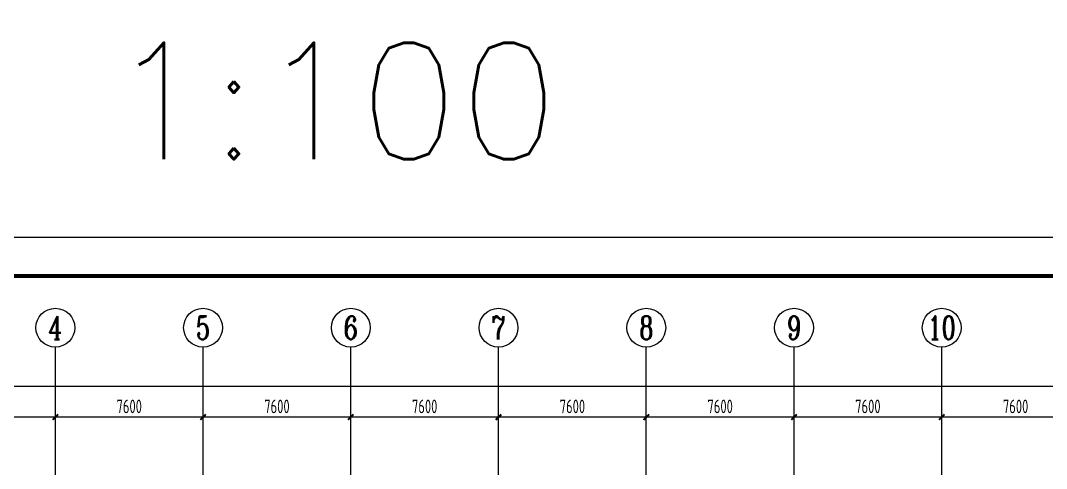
# Model space of a CAD drawing. Extents: x -3102990 to -851544, y -5293060 to -2540151.
# Drawn here: x -1996433 to -1970043, y -2636858 to -2625331 of the extents above; entities that cross this region are included whole.
import ezdxf
from ezdxf.enums import TextEntityAlignment as Align

# ---------------------------------------------------------------- set-up
doc = ezdxf.new("R2010")
doc.units = 0
doc.header["$LTSCALE"] = 1000
doc.header["$PDMODE"] = 1
doc.linetypes.add('DOTE', pattern=[2.42, 2, -0.2, 0.02, -0.2])
doc.layers.get('0').update_dxf_attribs({"linetype": 'CONTINUOUS'})
doc.layers.get('Defpoints').update_dxf_attribs({"linetype": 'CONTINUOUS'})
for name, color, linetype in [('AXIS', 253, 'DOTE'), ('DIM', 3, 'CONTINUOUS'), ('NUM', 7, 'CONTINUOUS'), ('PUB_TITLE', 4, 'CONTINUOUS')]:
    doc.layers.add(name, color=color, linetype=linetype)
doc.layers.add('yichutu', color=7, linetype='CONTINUOUS', true_color=0xffffff, plot=False)
doc.styles.add('HZTXT', font='txt.shx', dxfattribs={"width": 0.7, "height": 300, "bigfont": 'hztxt.shx'})
doc.styles.add('TSSD_Axis', font='Complex.shx', dxfattribs={"width": 0.7, "bigfont": 'hztxt.shx'})
doc.styles.add('TSSD_Dimension', font='tssdeng.shx', dxfattribs={"width": 0.7, "bigfont": 'Hztxt.shx'})
doc.dimstyles.new('TSSD_200_100', dxfattribs={"dimtxt": 350, "dimasz": 100, "dimexe": 100, "dimexo": 250, "dimgap": 100, "dimtad": 1, "dimdec": 0, "dimlfac": 2, "dimzin": 0, "dimdsep": 46, "dimtxsty": 'TSSD_Dimension', "dimblk": 'ARCHTICK', "dimcen": 0, "dimdle": 100, "dimclrt": 7, "dimadec": 0, "dimazin": 0, "dimtfac": 1, "dimtdec": 0, "dimtix": 1, "dimtmove": 2, "dimatfit": 3, "dimfxl": 1, "dimtolj": 1, "dimtzin": 0, "dimarcsym": 0})

# ---------------------------------------------------------------- blocks, each defined once
blk = doc.blocks.new('ts_axno')
at = {"color": 0, "linetype": 'ByBlock', "lineweight": -2}
blk.add_circle((0, 0), 0.5, dxfattribs=at)
at = {"color": 0, "linetype": 'ByBlock', "lineweight": -2, "style": 'TSSD_Axis', "width": 0.7}
blk.add_attdef('A', text='', height=0.6, dxfattribs=at).set_placement((0, 0), align=Align.MIDDLE_CENTER)
blk = doc.blocks.new('_ArchTick')
at = {"color": 0, "const_width": 0.5}
blk.add_lwpolyline([(-0.71, -0.71), (0.71, 0.71)], dxfattribs=at)
blk = doc.blocks.new('*D1458')
at = {"layer": 'Defpoints', "color": 0, "ltscale": 1.5}
for p in [(-1972737, -2635536), (-1972737, -2636811), (-1968937, -2636811)]:
    blk.add_point(p, dxfattribs=at)
at = {"layer": 'DIM', "color": 0, "lineweight": -2, "ltscale": 1.5}
for p, q in [((-1968837, -2635536), (-1972837, -2635536)), ((-1972737, -2636561), (-1972737, -2635436)), ((-1968937, -2636561), (-1968937, -2635436))]:
    blk.add_line(p, q, dxfattribs=at)
at = {"layer": 'DIM', "color": 0, "lineweight": -2, "ltscale": 1.5, "xscale": 100, "yscale": 100, "zscale": 100, "rotation": 180}
blk.add_blockref('_ArchTick', (-1972737, -2635536), dxfattribs=at)
at = {"layer": 'DIM', "color": 0, "lineweight": -2, "ltscale": 1.5, "xscale": 100, "yscale": 100, "zscale": 100}
blk.add_blockref('_ArchTick', (-1968937, -2635536), dxfattribs=at)
at = {"layer": 'DIM', "color": 7, "ltscale": 1.5, "insert": (-1970837, -2635261), "char_height": 350, "attachment_point": 5, "style": 'TSSD_Dimension'}
blk.add_mtext('\\A1;7600', dxfattribs=at)
blk = doc.blocks.new('*D1459')
at = {"layer": 'Defpoints', "color": 0, "ltscale": 1.5}
for p in [(-1976537, -2635536), (-1976537, -2636811), (-1972737, -2636811)]:
    blk.add_point(p, dxfattribs=at)
at = {"layer": 'DIM', "color": 0, "lineweight": -2, "ltscale": 1.5}
for p, q in [((-1972637, -2635536), (-1976637, -2635536)), ((-1976537, -2636561), (-1976537, -2635436)), ((-1972737, -2636561), (-1972737, -2635436))]:
    blk.add_line(p, q, dxfattribs=at)
at = {"layer": 'DIM', "color": 0, "lineweight": -2, "ltscale": 1.5, "xscale": 100, "yscale": 100, "zscale": 100, "rotation": 180}
blk.add_blockref('_ArchTick', (-1976537, -2635536), dxfattribs=at)
at = {"layer": 'DIM', "color": 0, "lineweight": -2, "ltscale": 1.5, "xscale": 100, "yscale": 100, "zscale": 100}
blk.add_blockref('_ArchTick', (-1972737, -2635536), dxfattribs=at)
at = {"layer": 'DIM', "color": 7, "ltscale": 1.5, "insert": (-1974637, -2635261), "char_height": 350, "attachment_point": 5, "style": 'TSSD_Dimension'}
blk.add_mtext('\\A1;7600', dxfattribs=at)
blk = doc.blocks.new('*D1460')
at = {"layer": 'Defpoints', "color": 0, "ltscale": 1.5}
for p in [(-1980337, -2635536), (-1980337, -2636811), (-1976537, -2636811)]:
    blk.add_point(p, dxfattribs=at)
at = {"layer": 'DIM', "color": 0, "lineweight": -2, "ltscale": 1.5}
for p, q in [((-1976437, -2635536), (-1980437, -2635536)), ((-1980337, -2636561), (-1980337, -2635436)), ((-1976537, -2636561), (-1976537, -2635436))]:
    blk.add_line(p, q, dxfattribs=at)
at = {"layer": 'DIM', "color": 0, "lineweight": -2, "ltscale": 1.5, "xscale": 100, "yscale": 100, "zscale": 100, "rotation": 180}
blk.add_blockref('_ArchTick', (-1980337, -2635536), dxfattribs=at)
at = {"layer": 'DIM', "color": 0, "lineweight": -2, "ltscale": 1.5, "xscale": 100, "yscale": 100, "zscale": 100}
blk.add_blockref('_ArchTick', (-1976537, -2635536), dxfattribs=at)
at = {"layer": 'DIM', "color": 7, "ltscale": 1.5, "insert": (-1978437, -2635261), "char_height": 350, "attachment_point": 5, "style": 'TSSD_Dimension'}
blk.add_mtext('\\A1;7600', dxfattribs=at)
blk = doc.blocks.new('*D1461')
at = {"layer": 'Defpoints', "color": 0, "ltscale": 1.5}
for p in [(-1984137, -2635536), (-1984137, -2636811), (-1980337, -2636811)]:
    blk.add_point(p, dxfattribs=at)
at = {"layer": 'DIM', "color": 0, "lineweight": -2, "ltscale": 1.5}
for p, q in [((-1980237, -2635536), (-1984237, -2635536)), ((-1984137, -2636561), (-1984137, -2635436)), ((-1980337, -2636561), (-1980337, -2635436))]:
    blk.add_line(p, q, dxfattribs=at)
at = {"layer": 'DIM', "color": 0, "lineweight": -2, "ltscale": 1.5, "xscale": 100, "yscale": 100, "zscale": 100, "rotation": 180}
blk.add_blockref('_ArchTick', (-1984137, -2635536), dxfattribs=at)
at = {"layer": 'DIM', "color": 0, "lineweight": -2, "ltscale": 1.5, "xscale": 100, "yscale": 100, "zscale": 100}
blk.add_blockref('_ArchTick', (-1980337, -2635536), dxfattribs=at)
at = {"layer": 'DIM', "color": 7, "ltscale": 1.5, "insert": (-1982237, -2635261), "char_height": 350, "attachment_point": 5, "style": 'TSSD_Dimension'}
blk.add_mtext('\\A1;7600', dxfattribs=at)
blk = doc.blocks.new('*D1462')
at = {"layer": 'Defpoints', "color": 0, "ltscale": 1.5}
for p in [(-1987937, -2635536), (-1987937, -2636811), (-1984137, -2636811)]:
    blk.add_point(p, dxfattribs=at)
at = {"layer": 'DIM', "color": 0, "lineweight": -2, "ltscale": 1.5}
for p, q in [((-1984037, -2635536), (-1988037, -2635536)), ((-1987937, -2636561), (-1987937, -2635436)), ((-1984137, -2636561), (-1984137, -2635436))]:
    blk.add_line(p, q, dxfattribs=at)
at = {"layer": 'DIM', "color": 0, "lineweight": -2, "ltscale": 1.5, "xscale": 100, "yscale": 100, "zscale": 100, "rotation": 180}
blk.add_blockref('_ArchTick', (-1987937, -2635536), dxfattribs=at)
at = {"layer": 'DIM', "color": 0, "lineweight": -2, "ltscale": 1.5, "xscale": 100, "yscale": 100, "zscale": 100}
blk.add_blockref('_ArchTick', (-1984137, -2635536), dxfattribs=at)
at = {"layer": 'DIM', "color": 7, "ltscale": 1.5, "insert": (-1986037, -2635261), "char_height": 350, "attachment_point": 5, "style": 'TSSD_Dimension'}
blk.add_mtext('\\A1;7600', dxfattribs=at)
blk = doc.blocks.new('*D1463')
at = {"layer": 'Defpoints', "color": 0, "ltscale": 1.5}
for p in [(-1991737, -2635536), (-1991737, -2636811), (-1987937, -2636811)]:
    blk.add_point(p, dxfattribs=at)
at = {"layer": 'DIM', "color": 0, "lineweight": -2, "ltscale": 1.5}
for p, q in [((-1987837, -2635536), (-1991837, -2635536)), ((-1991737, -2636561), (-1991737, -2635436)), ((-1987937, -2636561), (-1987937, -2635436))]:
    blk.add_line(p, q, dxfattribs=at)
at = {"layer": 'DIM', "color": 0, "lineweight": -2, "ltscale": 1.5, "xscale": 100, "yscale": 100, "zscale": 100, "rotation": 180}
blk.add_blockref('_ArchTick', (-1991737, -2635536), dxfattribs=at)
at = {"layer": 'DIM', "color": 0, "lineweight": -2, "ltscale": 1.5, "xscale": 100, "yscale": 100, "zscale": 100}
blk.add_blockref('_ArchTick', (-1987937, -2635536), dxfattribs=at)
at = {"layer": 'DIM', "color": 7, "ltscale": 1.5, "insert": (-1989837, -2635261), "char_height": 350, "attachment_point": 5, "style": 'TSSD_Dimension'}
blk.add_mtext('\\A1;7600', dxfattribs=at)
blk = doc.blocks.new('*D1464')
at = {"layer": 'Defpoints', "color": 0, "ltscale": 1.5}
for p in [(-1995537, -2635536), (-1995537, -2636811), (-1991737, -2636811)]:
    blk.add_point(p, dxfattribs=at)
at = {"layer": 'DIM', "color": 0, "lineweight": -2, "ltscale": 1.5}
for p, q in [((-1991637, -2635536), (-1995637, -2635536)), ((-1995537, -2636561), (-1995537, -2635436)), ((-1991737, -2636561), (-1991737, -2635436))]:
    blk.add_line(p, q, dxfattribs=at)
at = {"layer": 'DIM', "color": 0, "lineweight": -2, "ltscale": 1.5, "xscale": 100, "yscale": 100, "zscale": 100, "rotation": 180}
blk.add_blockref('_ArchTick', (-1995537, -2635536), dxfattribs=at)
at = {"layer": 'DIM', "color": 0, "lineweight": -2, "ltscale": 1.5, "xscale": 100, "yscale": 100, "zscale": 100}
blk.add_blockref('_ArchTick', (-1991737, -2635536), dxfattribs=at)
at = {"layer": 'DIM', "color": 7, "ltscale": 1.5, "insert": (-1993637, -2635261), "char_height": 350, "attachment_point": 5, "style": 'TSSD_Dimension'}
blk.add_mtext('\\A1;7600', dxfattribs=at)
blk = doc.blocks.new('*D1465')
at = {"layer": 'Defpoints', "color": 0, "ltscale": 1.5}
for p in [(-1999337, -2635536), (-1999337, -2636811), (-1995537, -2636811)]:
    blk.add_point(p, dxfattribs=at)
at = {"layer": 'DIM', "color": 0, "lineweight": -2, "ltscale": 1.5}
for p, q in [((-1995437, -2635536), (-1999437, -2635536)), ((-1999337, -2636561), (-1999337, -2635436)), ((-1995537, -2636561), (-1995537, -2635436))]:
    blk.add_line(p, q, dxfattribs=at)
at = {"layer": 'DIM', "color": 0, "lineweight": -2, "ltscale": 1.5, "xscale": 100, "yscale": 100, "zscale": 100, "rotation": 180}
blk.add_blockref('_ArchTick', (-1999337, -2635536), dxfattribs=at)
at = {"layer": 'DIM', "color": 0, "lineweight": -2, "ltscale": 1.5, "xscale": 100, "yscale": 100, "zscale": 100}
blk.add_blockref('_ArchTick', (-1995537, -2635536), dxfattribs=at)
at = {"layer": 'DIM', "color": 7, "ltscale": 1.5, "insert": (-1997437, -2635261), "char_height": 350, "attachment_point": 5, "style": 'TSSD_Dimension'}
blk.add_mtext('\\A1;7600', dxfattribs=at)
blk = doc.blocks.new('*D1468')
at = {"layer": 'Defpoints', "color": 0, "ltscale": 1.5}
for p in [(-1930937, -2634736), (-2006937, -2636811), (-1930937, -2636811)]:
    blk.add_point(p, dxfattribs=at)
at = {"layer": 'DIM', "color": 0, "lineweight": -2, "ltscale": 1.5}
for p, q in [((-2007037, -2634736), (-1930837, -2634736)), ((-2006937, -2636561), (-2006937, -2634636)), ((-1930937, -2636561), (-1930937, -2634636))]:
    blk.add_line(p, q, dxfattribs=at)
at = {"layer": 'DIM', "color": 0, "lineweight": -2, "ltscale": 1.5, "xscale": 100, "yscale": 100, "zscale": 100, "rotation": 180}
blk.add_blockref('_ArchTick', (-2006937, -2634736), dxfattribs=at)
at = {"layer": 'DIM', "color": 0, "lineweight": -2, "ltscale": 1.5, "xscale": 100, "yscale": 100, "zscale": 100}
blk.add_blockref('_ArchTick', (-1930937, -2634736), dxfattribs=at)
at = {"layer": 'DIM', "color": 7, "ltscale": 1.5, "insert": (-1968937, -2634461), "char_height": 350, "attachment_point": 5, "style": 'TSSD_Dimension'}
blk.add_mtext('\\A1;152000', dxfattribs=at)
blk = doc.blocks.new('A$C16496DF1')
at = {"layer": 'PUB_TITLE'}
blk.add_lwpolyline([(0, 0), (0, 42000), (104100, 42000), (104100, 0)], close=True, dxfattribs=at)
at = {"layer": 'PUB_TITLE', "const_width": 100}
blk.add_lwpolyline([(103100, 1000), (103100, 41000), (713, 41000), (713, 1000), (103100, 1000)], dxfattribs=at)
blk = doc.blocks.new('yct-1041-420-104100-42000-100-2006.0')
at = {"layer": 'yichutu', "color": 7, "true_color": 0xffffff}
blk.add_lwpolyline([(0, 0), (0, 42000), (104100, 42000), (104100, 0)], close=True, dxfattribs=at)
at = {"layer": 'yichutu', "color": 7, "true_color": 0xffffff, "style": 'HZTXT'}
blk.add_text('A2+3/4 1:100', height=3000, dxfattribs=at).set_placement((0, 44000))

msp = doc.modelspace()

# ---------------------------------------------------------------- linework, layer by layer
at = {"layer": 'AXIS', "ltscale": 1.5}
for p, q in [((-1995537.16, -2653561.47), (-1995537.16, -2636811.47)), ((-1991737.16, -2653561.47), (-1991737.16, -2636811.47)), ((-1987937.16, -2653561.47), (-1987937.16, -2636811.47)), ((-1984137.16, -2653561.47), (-1984137.16, -2636811.47)), ((-1980337.16, -2653561.47), (-1980337.16, -2636811.47)), ((-1976537.16, -2653561.47), (-1976537.16, -2636811.47)), ((-1972737.16, -2653561.47), (-1972737.16, -2636811.47))]:
    msp.add_line(p, q, dxfattribs=at)
at = {"layer": 'NUM', "ltscale": 1.5}
for p, q in [((-1995537.16, -2636811.47), (-1995537.16, -2633736.47)), ((-1991737.16, -2636811.47), (-1991737.16, -2633736.47)), ((-1987937.16, -2636811.47), (-1987937.16, -2633736.47)), ((-1984137.16, -2636811.47), (-1984137.16, -2633736.47)), ((-1980337.16, -2636811.47), (-1980337.16, -2633736.47)), ((-1976537.16, -2636811.47), (-1976537.16, -2633736.47)), ((-1972737.16, -2636811.47), (-1972737.16, -2633736.47))]:
    msp.add_line(p, q, dxfattribs=at)

# ---------------------------------------------------------------- block references
at = {"ltscale": 1.5}
msp.add_blockref('A$C16496DF1', (-2013033.89, -2672902.4), dxfattribs=at)
at = {"layer": 'NUM'}
ref = msp.add_blockref('ts_axno', (-1995537.16, -2633236.47), dxfattribs=dict(at, xscale=1000, yscale=1000, zscale=1000))
ref.add_attrib('4', '4', dxfattribs={"height": 600, "style": 'TSSD_Axis', "width": 0.7}).set_placement((-1995537.16, -2633236.47), align=Align.MIDDLE_CENTER)
ref = msp.add_blockref('ts_axno', (-1991737.16, -2633236.47), dxfattribs=dict(at, xscale=1000, yscale=1000, zscale=1000))
ref.add_attrib('5', '5', dxfattribs={"height": 600, "style": 'TSSD_Axis', "width": 0.7}).set_placement((-1991737.16, -2633236.47), align=Align.MIDDLE_CENTER)
ref = msp.add_blockref('ts_axno', (-1987937.16, -2633236.47), dxfattribs=dict(at, xscale=1000, yscale=1000, zscale=1000))
ref.add_attrib('6', '6', dxfattribs={"height": 600, "style": 'TSSD_Axis', "width": 0.7}).set_placement((-1987937.16, -2633236.47), align=Align.MIDDLE_CENTER)
ref = msp.add_blockref('ts_axno', (-1984137.16, -2633236.47), dxfattribs=dict(at, xscale=1000, yscale=1000, zscale=1000))
ref.add_attrib('7', '7', dxfattribs={"height": 600, "style": 'TSSD_Axis', "width": 0.7}).set_placement((-1984137.16, -2633236.47), align=Align.MIDDLE_CENTER)
ref = msp.add_blockref('ts_axno', (-1980337.16, -2633236.47), dxfattribs=dict(at, xscale=1000, yscale=1000, zscale=1000))
ref.add_attrib('8', '8', dxfattribs={"height": 600, "style": 'TSSD_Axis', "width": 0.7}).set_placement((-1980337.16, -2633236.47), align=Align.MIDDLE_CENTER)
ref = msp.add_blockref('ts_axno', (-1976537.16, -2633236.47), dxfattribs=dict(at, xscale=1000, yscale=1000, zscale=1000))
ref.add_attrib('9', '9', dxfattribs={"height": 600, "style": 'TSSD_Axis', "width": 0.7}).set_placement((-1976537.16, -2633236.47), align=Align.MIDDLE_CENTER)
ref = msp.add_blockref('ts_axno', (-1972737.16, -2633236.47), dxfattribs=dict(at, xscale=1000, yscale=1000, zscale=1000))
ref.add_attrib('10', '10', dxfattribs={"height": 600, "style": 'TSSD_Axis', "width": 0.7}).set_placement((-1972737.16, -2633236.47), align=Align.MIDDLE_CENTER)
at = {"layer": 'yichutu'}
msp.add_blockref('yct-1041-420-104100-42000-100-2006.0', (-2013033.89, -2672902.4), dxfattribs=at)

# ---------------------------------------------------------------- dimensions: what is measured, and where the dimension line sits
at = {"layer": 'DIM', "ltscale": 1.5}
for base, p1, p2, picture, middle in [((-1930937.16, -2634736.47), (-2006937.16, -2636811.47), (-1930937.16, -2636811.47), '*D1468', (-1968937.16, -2634461.47)), ((-1999337.16, -2635536.47), (-1995537.16, -2636811.47), (-1999337.16, -2636811.47), '*D1465', (-1997437.16, -2635261.47)), ((-1995537.16, -2635536.47), (-1991737.16, -2636811.47), (-1995537.16, -2636811.47), '*D1464', (-1993637.16, -2635261.47)), ((-1991737.16, -2635536.47), (-1987937.16, -2636811.47), (-1991737.16, -2636811.47), '*D1463', (-1989837.16, -2635261.47)), ((-1987937.16, -2635536.47), (-1984137.16, -2636811.47), (-1987937.16, -2636811.47), '*D1462', (-1986037.16, -2635261.47)), ((-1984137.16, -2635536.47), (-1980337.16, -2636811.47), (-1984137.16, -2636811.47), '*D1461', (-1982237.16, -2635261.47)), ((-1980337.16, -2635536.47), (-1976537.16, -2636811.47), (-1980337.16, -2636811.47), '*D1460', (-1978437.16, -2635261.47)), ((-1976537.16, -2635536.47), (-1972737.16, -2636811.47), (-1976537.16, -2636811.47), '*D1459', (-1974637.16, -2635261.47)), ((-1972737.16, -2635536.47), (-1968937.16, -2636811.47), (-1972737.16, -2636811.47), '*D1458', (-1970837.16, -2635261.47))]:
    dim = msp.add_linear_dim(base=base, p1=p1, p2=p2, dimstyle='TSSD_200_100', dxfattribs=at)
    dim.commit()
    dim.dimension.update_dxf_attribs({"geometry": picture, "text_midpoint": middle})

doc.saveas('drawing.dxf')
